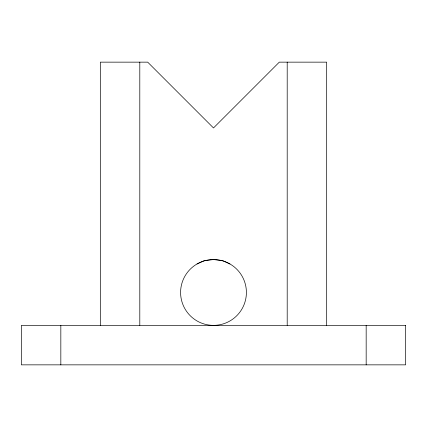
<?xml version="1.0" encoding="UTF-8"?>
<svg xmlns="http://www.w3.org/2000/svg" width="427" height="427" viewBox="0 0 427 427"><rect width="100%" height="100%" fill="white"/><g stroke="black" fill="none" stroke-linecap="round" stroke-linejoin="round"><path stroke-width="0.64" d="M197.05 263.971A32.9 32.9 0 0 1 246.4 292.468A32.9 32.9 0 0 1 197.05 320.96A32.9 32.9 0 0 1 197.05 263.971L204.191 260.683L213.5 259.563L222.809 260.683L229.95 263.971M366.169 325.369L366.169 364.85M326.682 325.369L326.682 62.15L279.306 62.15L213.5 127.956L147.694 62.15L100.318 62.15L100.318 325.369M287.2 62.15L287.2 325.369M139.8 62.15L139.8 325.369M60.831 325.369L60.831 364.85M405.65 325.369L21.35 325.369L21.35 364.85L405.65 364.85L405.65 325.369"/></g></svg>
